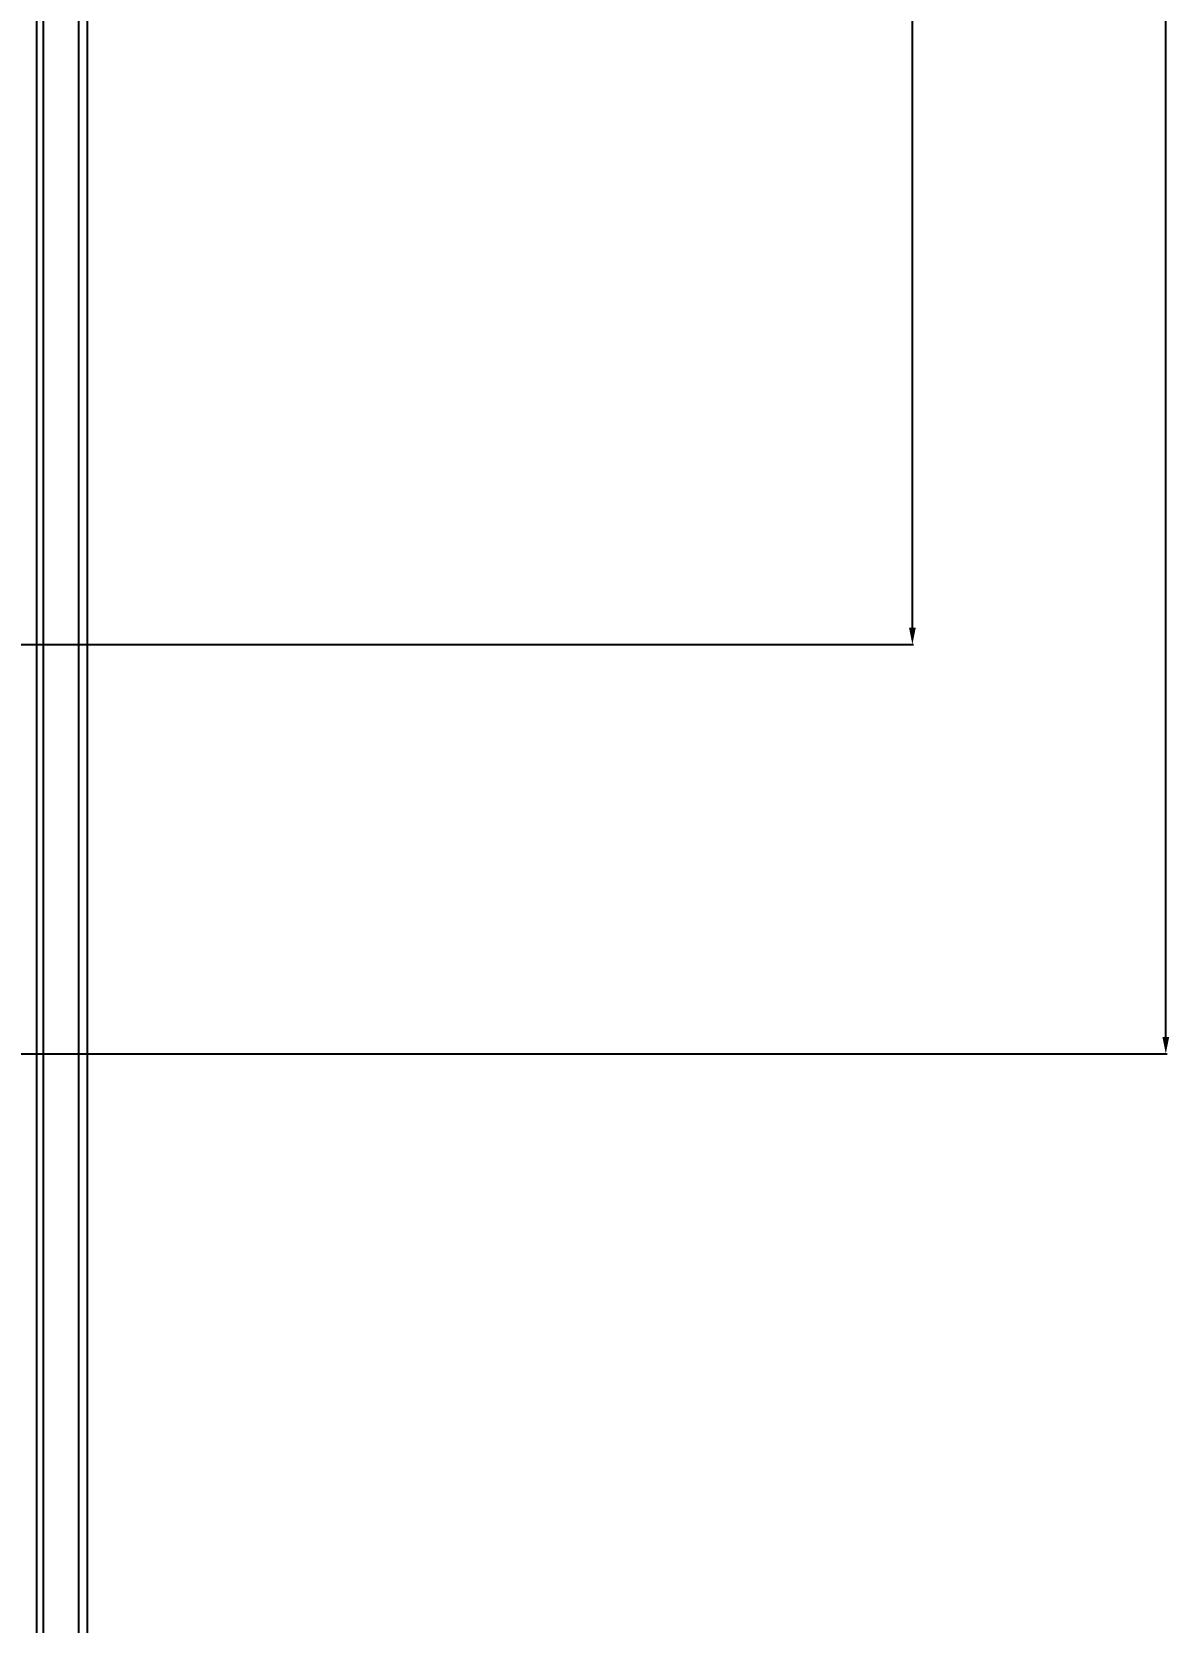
# Model space of a CAD drawing. Header units: millimetres. Extents: x -815 to 2586, y -393 to 7795.
# Drawn here: x 2418.7 to 2586.3, y 65.4 to 299.6 of the extents above; entities that cross this region are included whole.
import ezdxf

# ---------------------------------------------------------------- set-up
doc = ezdxf.new("R2010")
doc.units = ezdxf.units.MM
doc.header["$LTSCALE"] = 46.255
doc.header["$PDMODE"] = 3
doc.header["$PDSIZE"] = 0.3125
doc.layers.get('0').update_dxf_attribs({"linetype": 'CONTINUOUS'})
doc.layers.get('Defpoints').update_dxf_attribs({"linetype": 'CONTINUOUS'})
doc.styles.get("Standard").update_dxf_attribs({"font": 'simfang.ttf'})
doc.dimstyles.new('DIMSTYLE_1', dxfattribs={"dimtxt": 3.5, "dimasz": 2.5, "dimexe": 0.18, "dimexo": 0.0625, "dimgap": 0.09, "dimtad": 1, "dimdsep": 46, "dimtxsty": 'Standard', "dimblk": '_FILLED', "dimblk1": '_FILLED', "dimblk2": '_FILLED', "dimcen": 0.09, "dimclrt": 5, "dimadec": 0, "dimazin": 0, "dimtp": 0.01, "dimtm": 0.01, "dimtfac": 1, "dimtofl": 0, "dimtmove": 0, "dimatfit": 3, "dimldrblk": '_FILLED', "dimfxl": 1, "dimtolj": 1, "dimarcsym": 0})

# ---------------------------------------------------------------- blocks, each defined once
blk = doc.blocks.new('2321213')
at = {"color": 7, "linetype": 'Continuous'}
for p, q in [((-1738.708, -2420.485), (-1738.708, -2557.514)), ((-1739.008, -2557.514), (-1739.008, -2420.535)), ((-1740.307, -2557.264), (-1740.307, -2421.835)), ((-1740.552, -2553.669), (-1740.552, -2431.541)), ((-1740.552, -2517.745), (-1740.552, -2491.038)), ((-1740.552, -2546.48), (-1740.552, -2519.773))]:
    blk.add_line(p, q, dxfattribs=at)
blk = doc.blocks.new('_FILLED')
at = {"color": 0, "linetype": 'ByBlock'}
blk.add_solid([(0, 0), (-1, 0.2), (-1, -0.2)], dxfattribs=at)
blk = doc.blocks.new('*D89')
at = {"color": 0, "lineweight": -2, "transparency": 16777216}
for p, q in [((2309.27, 586.19), (2548.62, 586.19)), ((2548.44, 211.89), (2548.44, 583.69)), ((2309.21, 209.39), (2548.62, 209.39))]:
    blk.add_line(p, q, dxfattribs=at)
at = {"layer": 'Defpoints', "color": 0, "transparency": 16777216}
for p in [(2309.21, 586.19), (2548.44, 586.19), (2309.15, 209.39)]:
    blk.add_point(p, dxfattribs=at)
at = {"color": 0, "lineweight": -2, "transparency": 16777216, "xscale": 2.5, "yscale": 2.5, "zscale": 2.5}
for p, rotation in [((2548.44, 586.19), 90), ((2548.44, 209.39), 270)]:
    blk.add_blockref('_FILLED', p, dxfattribs=dict(at, rotation=rotation))
at = {"color": 5, "transparency": 16777216, "insert": (2546.57, 397.79), "char_height": 3.5, "attachment_point": 5, "rotation": 90}
blk.add_mtext('\\A1;376.8', dxfattribs=at)
blk = doc.blocks.new('*D115')
at = {"color": 0, "lineweight": -2, "transparency": 16777216}
for p, q in [((2347.48, 586.19), (2585.96, 586.19)), ((2585.78, 151.59), (2585.78, 583.69)), ((2347.48, 149.09), (2585.96, 149.09))]:
    blk.add_line(p, q, dxfattribs=at)
at = {"layer": 'Defpoints', "color": 0, "transparency": 16777216}
for p in [(2347.42, 586.19), (2585.78, 586.19), (2347.42, 149.09)]:
    blk.add_point(p, dxfattribs=at)
at = {"color": 0, "lineweight": -2, "transparency": 16777216, "xscale": 2.5, "yscale": 2.5, "zscale": 2.5}
for p, rotation in [((2585.78, 586.19), 90), ((2585.78, 149.09), 270)]:
    blk.add_blockref('_FILLED', p, dxfattribs=dict(at, rotation=rotation))
at = {"color": 5, "transparency": 16777216, "insert": (2583.91, 367.64), "char_height": 3.5, "attachment_point": 5, "rotation": 90}
blk.add_mtext('\\A1;437.1', dxfattribs=at)

msp = doc.modelspace()

# ---------------------------------------------------------------- block references
at = {"color": 2, "xscale": 4.002099959215971, "yscale": 4.002099959215971, "zscale": 4.002099959215971}
msp.add_blockref('2321213', (9385.302, 10272.215), dxfattribs=at)

# ---------------------------------------------------------------- dimensions: what is measured, and where the dimension line sits
at = {"color": 2}
for base, p1, p2, picture, middle in [((2548.44, 586.19), (2309.145, 209.386), (2309.208, 586.19), '*D89', (2546.57, 397.788)), ((2585.784, 586.19), (2347.415, 149.088), (2347.415, 586.19), '*D115', (2583.914, 367.639))]:
    dim = msp.add_linear_dim(base=base, p1=p1, p2=p2, angle=90, dimstyle='DIMSTYLE_1', dxfattribs=at)
    dim.commit()
    dim.dimension.update_dxf_attribs({"geometry": picture, "text_midpoint": middle})

doc.saveas('drawing.dxf')
